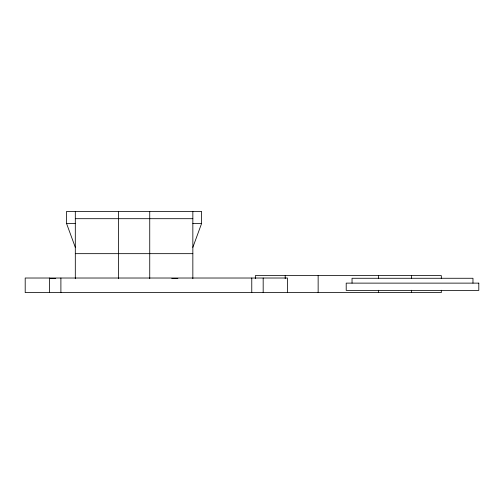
<?xml version="1.0" encoding="UTF-8"?>
<svg xmlns="http://www.w3.org/2000/svg" width="504" height="504" viewBox="0 0 504 504"><rect width="100%" height="100%" fill="white"/><g stroke="black" fill="none" stroke-linecap="round" stroke-linejoin="round"><path stroke-width="0.76" d="M192.843 247.351L201.581 223.549L201.581 211.409L66.566 211.409L66.566 223.549L75.31 247.351M75.31 218.692L192.843 218.692M66.566 223.549L75.31 223.549M192.843 223.549L201.581 223.549M75.31 253.663L192.843 253.663M49.644 278.416L55.717 278.416M171.788 278.416L177.862 278.416M472.973 283.128L472.973 278.271L352.038 278.271L352.038 283.128M441.315 278.68L441.315 275.594L255.358 275.594L255.358 278.68M441.315 290.272L441.315 292.591L25.2 292.591L25.2 278.019L287.463 278.019L287.463 292.591M411.472 275.594L411.472 278.68M411.472 290.272L411.472 292.591M378.529 275.594L378.529 278.68M378.529 290.272L378.529 292.591M318.144 275.594L318.144 292.591M285.201 275.594L285.201 278.68M263.176 278.019L263.176 292.591M251.767 278.019L251.767 292.591M192.843 211.409L192.843 278.706M149.738 211.409L149.738 278.706M118.415 211.409L118.415 278.706M75.31 211.409L75.31 278.706M60.896 278.019L60.896 292.591M49.486 278.019L49.486 292.591M478.8 283.128L346.21 283.128L346.21 290.411L478.8 290.411L478.8 283.128"/></g></svg>
